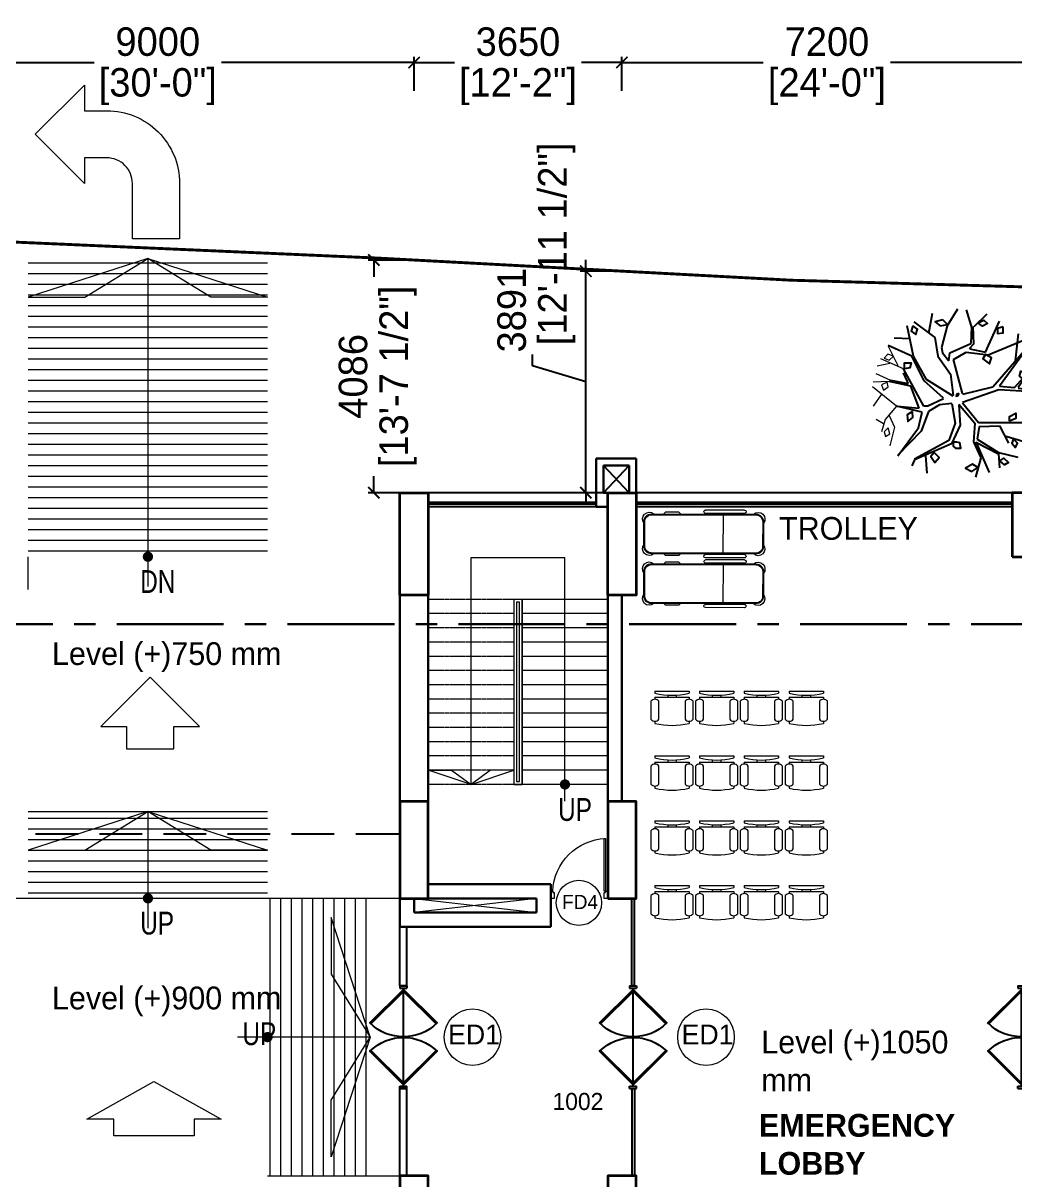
# Model space of a CAD drawing. Header units: millimetres. Extents: x 221017 to 6120115, y -1189702 to 83047459.
# Drawn here: x 2985056 to 3002470, y 61623 to 81940 of the extents above; entities that cross this region are included whole.
import ezdxf

# ---------------------------------------------------------------- set-up
doc = ezdxf.new("R2010")
doc.units = ezdxf.units.MM
doc.header["$LTSCALE"] = 150
doc.header["$MEASUREMENT"] = 0
doc.header["$PDMODE"] = 35
doc.header["$PDSIZE"] = -20
for name, pattern in [('BORDER', [1.75, 0.5, -0.25, 0.5, -0.25, 0, -0.25]), ('CENTERX2', [4, 2.5, -0.5, 0.5, -0.5]), ('DASHED2', [0.375, 0.25, -0.125]), ('HIDDEN', [0.375, 0.25, -0.125]), ('HIDDEN2', [0.1875, 0.125, -0.0625])]:
    doc.linetypes.add(name, pattern=pattern)
doc.layers.get('0').update_dxf_attribs({"linetype": 'CONTINUOUS', "lineweight": 9})
doc.layers.get('DEFPOINTS').update_dxf_attribs({"linetype": 'HIDDEN'})
for name, color, linetype, lineweight in [('0_Ground_furniture', 31, 'CONTINUOUS', 5), ('A_DOOR', 130, 'CONTINUOUS', 9), ('CAR', 32, 'CONTINUOUS', 9), ('CENTRE DIM', 5, 'CONTINUOUS', 9), ('col new', 1, 'CONTINUOUS', 35), ('DIM', 7, 'CONTINUOUS', 13), ('Door Window Schedule', 173, 'CONTINUOUS', 9), ('FUR', 8, 'CONTINUOUS', 5), ('railing', 22, 'CONTINUOUS', 13), ('RAMP', 251, 'CONTINUOUS', 5), ('Room Numbering', 253, 'CONTINUOUS', 9), ('section line', 254, 'CONTINUOUS', 30), ('stair', 212, 'CONTINUOUS', 15), ('WALL', 7, 'CONTINUOUS', 30)]:
    doc.layers.add(name, color=color, linetype=linetype, lineweight=lineweight)
for name, color, linetype in [('1', 7, 'CONTINUOUS'), ('Above', 63, 'DASHED2'), ('door', 131, 'CONTINUOUS'), ('GLASS PLAN', 160, 'CONTINUOUS'), ('LOW WALL', 40, 'CONTINUOUS'), ('Propoerty Line', 3, 'BORDER'), ('TEXT', 7, 'CONTINUOUS')]:
    doc.layers.add(name, color=color, linetype=linetype)
doc.layers.add('landscape', color=7, linetype='CONTINUOUS', lineweight=18, true_color=0x050505)
doc.styles.add('ATTR', font='romans.shx', dxfattribs={"width": 0.8, "height": 0.7})
doc.styles.get("Standard").update_dxf_attribs({"font": 'GOTHIC.TTF', "width": 0.8})
doc.styles.add('Text Layout', font='GOTHIC.TTF')
doc.dimstyles.new('scale 50mm NEW', dxfattribs={"dimscale": 0, "dimtxt": 500, "dimasz": 200, "dimexe": 100, "dimexo": 100, "dimgap": 100, "dimtad": 0, "dimdec": 0, "dimzin": 1, "dimdsep": 46, "dimtxsty": 'Text Layout', "dimblk": 'ARCHTICK', "dimcen": 0.09, "dimclrd": 256, "dimclre": 256, "dimadec": 0, "dimazin": 0, "dimtfac": 1, "dimtdec": 0, "dimtmove": 1, "dimatfit": 0, "dimfxl": 0, "dimtolj": 1, "dimtzin": 0, "dimarcsym": 0})

# ---------------------------------------------------------------- blocks, each defined once
blk = doc.blocks.new('_ARCHTICK')
at = {"color": 0, "linetype": 'ByBlock', "const_width": 0.15}
blk.add_lwpolyline([(-0.5, -0.5), (0.5, 0.5)], dxfattribs=at)
blk = doc.blocks.new('*D176')
at = {"layer": 'CENTRE DIM', "lineweight": -2, "transparency": 16777216}
for p, q in [((2982920, 80749), (2982920, 81349)), ((2991920, 80749), (2991920, 81349)), ((2982920, 81249), (2986303, 81249)), ((2991920, 81249), (2988536, 81249))]:
    blk.add_line(p, q, dxfattribs=at)
at = {"layer": 'DEFPOINTS', "color": 0, "transparency": 16777216}
for p in [(2982920, 81249), (2991920, 80369), (2982920, 79387)]:
    blk.add_point(p, dxfattribs=at)
at = {"layer": 'CENTRE DIM', "lineweight": -2, "transparency": 16777216, "xscale": 200, "yscale": 200, "zscale": 200, "rotation": 180}
blk.add_blockref('_ARCHTICK', (2982920, 81249), dxfattribs=at)
at = {"layer": 'CENTRE DIM', "lineweight": -2, "transparency": 16777216, "xscale": 200, "yscale": 200, "zscale": 200}
blk.add_blockref('_ARCHTICK', (2991920, 81249), dxfattribs=at)
at = {"layer": 'CENTRE DIM', "color": 0, "transparency": 16777216, "char_height": 500, "attachment_point": 5, "style": 'Text Layout'}
for s, insert in [('\\A1;9000', (2987420, 81612)), ('\\A1;[30\'-0"]', (2987420, 80825))]:
    blk.add_mtext(s, dxfattribs=dict(at, insert=insert))
blk = doc.blocks.new('*D210')
at = {"layer": 'DEFPOINTS', "color": 0, "ltscale": 0.5, "transparency": 16777216}
for p in [(2991214, 77779), (2991920, 77779), (2991920, 73693)]:
    blk.add_point(p, dxfattribs=at)
at = {"layer": 'DIM', "lineweight": -2, "ltscale": 0.5, "transparency": 16777216}
for p, q in [((2991714, 77779), (2991114, 77779)), ((2991214, 77779), (2991214, 77487)), ((2991214, 73693), (2991214, 73985)), ((2991714, 73693), (2991114, 73693))]:
    blk.add_line(p, q, dxfattribs=at)
at = {"layer": 'DIM', "lineweight": -2, "ltscale": 0.5, "transparency": 16777216, "xscale": 200, "yscale": 200, "zscale": 200}
for p, rotation in [((2991214, 77779), 90), ((2991214, 73693), 270)]:
    blk.add_blockref('_ARCHTICK', p, dxfattribs=dict(at, rotation=rotation))
at = {"layer": 'DIM', "color": 0, "ltscale": 0.5, "transparency": 16777216, "char_height": 500, "attachment_point": 5, "rotation": 90, "style": 'Text Layout'}
for s, insert in [('\\A1;[13\'-7 1/2"]', (2991638, 75736)), ('\\A1;4086', (2990851, 75736))]:
    blk.add_mtext(s, dxfattribs=dict(at, insert=insert))
blk = doc.blocks.new('LAND1-G4')
at = {"layer": '1', "color": 7}
for p, q in [((2621.585, 2404.361), (2624.153, 2418.467)), ((2641.7, 2421.336), (2634.423, 2409.533)), ((2647.627, 2420.818), (2651.662, 2407.652)), ((2653.22, 2409.18), (2662.39, 2418.115)), ((2610.582, 2388.373), (2606.18, 2409.533)), ((2610.948, 2412.354), (2625.62, 2401.539)), ((2634.423, 2409.533), (2630.388, 2394.486)), ((2651.295, 2397.307), (2651.662, 2408.593)), ((2652.395, 2409.063), (2652.762, 2396.837)), ((2661.198, 2391.195), (2671.101, 2412.825)), ((2608.014, 2400.599), (2597.011, 2401.069)), ((2625.62, 2401.539), (2627.821, 2388.373)), ((2663.032, 2389.314), (2687.973, 2399.658)), ((2684.305, 2403.891), (2682.104, 2385.082)), ((2609.481, 2388.373), (2592.976, 2395.897)), ((2630.388, 2394.486), (2631.122, 2390.724)), ((2631.122, 2390.724), (2635.523, 2385.082)), ((2635.523, 2385.082), (2636.257, 2390.724)), ((2636.257, 2390.724), (2650.928, 2397.307)), ((2638.824, 2386.022), (2647.627, 2391.195)), ((2647.627, 2391.195), (2663.032, 2389.314)), ((2652.762, 2396.837), (2649.828, 2393.546)), ((2650.194, 2393.546), (2661.198, 2391.195)), ((2666.333, 2366.743), (2691.274, 2395.427)), ((2691.274, 2394.956), (2671.101, 2367.213)), ((2693.108, 2378.499), (2694.575, 2389.314)), ((2618.284, 2370.975), (2609.481, 2388.373)), ((2619.751, 2371.916), (2610.582, 2388.373)), ((2627.821, 2388.373), (2636.623, 2375.677)), ((2645.059, 2362.041), (2638.824, 2386.022)), ((2617.917, 2353.107), (2603.613, 2379.439)), ((2606.547, 2370.505), (2603.613, 2376.618)), ((2636.623, 2375.677), (2638.457, 2360.63)), ((2681.738, 2366.273), (2692.741, 2378.499)), ((2692.741, 2378.499), (2684.305, 2366.273)), ((2693.108, 2378.499), (2699.71, 2376.147)), ((2608.748, 2367.213), (2593.71, 2370.505)), ((2594.443, 2371.445), (2606.914, 2369.094)), ((2606.914, 2369.094), (2606.547, 2370.505)), ((2614.616, 2351.696), (2608.748, 2367.213)), ((2631.855, 2358.75), (2618.284, 2370.975)), ((2638.457, 2360.16), (2619.751, 2371.916)), ((2645.059, 2355.928), (2670.734, 2364.862)), ((2645.426, 2361.571), (2666.333, 2366.743)), ((2670.734, 2364.862), (2694.208, 2363.452)), ((2671.101, 2367.213), (2681.738, 2366.273)), ((2684.305, 2365.803), (2693.842, 2364.862)), ((2693.842, 2364.862), (2700.444, 2372.386)), ((2631.855, 2358.279), (2620.852, 2353.107)), ((2694.208, 2363.452), (2700.077, 2350.285)), ((2616.817, 2348.875), (2598.845, 2353.107)), ((2599.211, 2353.107), (2614.616, 2351.696)), ((2613.883, 2337.119), (2616.817, 2348.875)), ((2621.219, 2349.345), (2616.083, 2335.709)), ((2620.852, 2353.107), (2617.917, 2353.107)), ((2628.921, 2354.047), (2621.219, 2349.345)), ((2637.724, 2354.988), (2628.921, 2354.047)), ((2637.724, 2354.988), (2639.925, 2341.351)), ((2642.492, 2354.518), (2653.862, 2341.351)), ((2642.492, 2354.047), (2643.592, 2339.941)), ((2645.059, 2355.458), (2656.43, 2341.822)), ((2639.925, 2341.351), (2635.523, 2329.126)), ((2653.862, 2341.351), (2652.762, 2328.185)), ((2656.43, 2341.822), (2698.243, 2341.822)), ((2599.578, 2318.311), (2613.516, 2337.119)), ((2616.083, 2335.709), (2599.578, 2318.781)), ((2643.592, 2339.941), (2637.357, 2326.774)), ((2656.796, 2339), (2655.329, 2330.066)), ((2656.796, 2339), (2671.101, 2339.47)), ((2671.101, 2339.47), (2677.336, 2327.245)), ((2674.769, 2332.417), (2689.073, 2328.185)), ((2635.523, 2329.126), (2611.315, 2315.959)), ((2637.357, 2326.774), (2611.315, 2315.489)), ((2652.762, 2328.185), (2657.897, 2316.9)), ((2654.596, 2328.185), (2663.765, 2306.555)), ((2654.963, 2327.715), (2670.367, 2319.721)), ((2655.329, 2330.066), (2670.367, 2320.662)), ((2619.018, 2318.311), (2620.118, 2306.085)), ((2657.897, 2316.9), (2654.229, 2303.264)), ((2670.367, 2320.662), (2683.938, 2317.37)), ((2670.367, 2319.721), (2671.101, 2309.847)), ((2611.315, 2315.489), (2609.481, 2311.257))]:
    blk.add_line(p, q, dxfattribs=at)
for points in [[(2631.305, 2413.883), (2625.803, 2412.472), (2629.471, 2409.651), (2634.606, 2410.591)], [(2610.215, 2409.533), (2609.115, 2405.771), (2612.416, 2403.42), (2613.516, 2407.182)], [(2655.971, 2411.649), (2660.006, 2413.53), (2662.573, 2411.179), (2659.272, 2409.298)], [(2673.714, 2408.887), (2669.588, 2407.711), (2669.588, 2404.184), (2673.714, 2404.772)], [(2661.335, 2389.49), (2659.501, 2386.551), (2664.086, 2383.024), (2665.462, 2387.139)], [(2604.484, 2379.498), (2604.484, 2383.612), (2609.069, 2383.612), (2608.152, 2380.086)], [(2687.469, 2372.445), (2685.177, 2374.208), (2686.093, 2377.735), (2688.386, 2377.147)], [(2697.143, 2365.803), (2698.243, 2368.154), (2703.011, 2368.154), (2700.811, 2365.333)], [(2642.859, 2362.041), (2641.025, 2361.571), (2640.658, 2360.16), (2642.125, 2360.63)], [(2698.885, 2355.458), (2702.553, 2357.809), (2705.487, 2355.458), (2702.186, 2353.107)], [(2609.94, 2349.345), (2606.272, 2346.994), (2606.639, 2342.292), (2610.307, 2345.113)], [(2678.07, 2342.645), (2678.07, 2345.936), (2682.471, 2348.287), (2682.471, 2344.525)], [(2638.457, 2327.833), (2638.457, 2325.011), (2640.291, 2323.601), (2643.959, 2323.601), (2643.226, 2327.362), (2641.025, 2327.833)], [(2681.05, 2330.125), (2679.675, 2327.186), (2682.426, 2324.247), (2683.801, 2327.186)], [(2625.115, 2320.72), (2622.823, 2317.781), (2625.574, 2313.667), (2628.783, 2317.194)], [(2671.422, 2314.843), (2674.173, 2316.606), (2677.382, 2313.667), (2674.631, 2311.904)], [(2655.834, 2310.141), (2652.166, 2312.492), (2647.123, 2309.553), (2651.707, 2307.202)]]:
    blk.add_lwpolyline(points, close=True, dxfattribs=at)
blk = doc.blocks.new('DEC8')
for p, q in [((-48.049, 33.856), (-41.447, 20.219)), ((-37.412, 17.868), (-53.184, 24.921)), ((-46.949, 21.63), (-55.751, 19.749)), ((-47.315, 8.934), (-58.686, 8.464)), ((-56.852, 14.576), (-46.582, 9.874)), ((-42.18, -8.464), (-59.052, 5.172)), ((-52.817, 0), (-58.686, -8.464)), ((-42.18, -8.464), (-50.25, -17.869)), ((-47.315, -15.047), (-43.648, -23.041)), ((-51.35, -20.69), (-56.485, -17.869)), ((-50.25, -17.869), (-52.817, -26.332)), ((-43.648, -23.041), (-46.949, -36.207))]:
    blk.add_line(p, q)
for points in [[(-44.381, 26.802), (-48.416, 28.213), (-50.983, 25.392), (-47.315, 23.981)], [(-48.783, 8.464), (-52.817, 6.583), (-51.35, 2.821), (-48.049, 5.172)], [(-48.049, -23.511), (-50.983, -26.332), (-49.883, -29.624), (-46.949, -27.743)]]:
    blk.add_lwpolyline(points, close=True)
blk.add_blockref('LAND1-G4', (-2641.025, -2361.571))
at = {"style": 'ATTR', "width": 0.8, "flags": 9}
blk.add_attdef('ESTCODE', (0, 0), '', height=0.7, dxfattribs=at)
blk = doc.blocks.new('*D247')
at = {"layer": 'CENTRE DIM', "lineweight": -2, "transparency": 16777216}
for p, q in [((2991920, 80749), (2991920, 81349)), ((2995570, 80749), (2995570, 81349)), ((2991920, 81249), (2992628, 81249)), ((2995570, 81249), (2994861, 81249))]:
    blk.add_line(p, q, dxfattribs=at)
at = {"layer": 'DEFPOINTS', "color": 0, "transparency": 16777216}
for p in [(2995570, 81249), (2991920, 80369), (2995570, 80369)]:
    blk.add_point(p, dxfattribs=at)
at = {"layer": 'CENTRE DIM', "lineweight": -2, "transparency": 16777216, "xscale": 200, "yscale": 200, "zscale": 200, "rotation": 180}
blk.add_blockref('_ARCHTICK', (2991920, 81249), dxfattribs=at)
at = {"layer": 'CENTRE DIM', "lineweight": -2, "transparency": 16777216, "xscale": 200, "yscale": 200, "zscale": 200}
blk.add_blockref('_ARCHTICK', (2995570, 81249), dxfattribs=at)
at = {"layer": 'CENTRE DIM', "color": 0, "transparency": 16777216, "char_height": 500, "attachment_point": 5, "style": 'Text Layout'}
for s, insert in [('\\A1;3650', (2993745, 81612)), ('\\A1;[12\'-2"]', (2993745, 80825))]:
    blk.add_mtext(s, dxfattribs=dict(at, insert=insert))
blk = doc.blocks.new('*D248')
at = {"layer": 'CENTRE DIM', "lineweight": -2, "transparency": 16777216}
for p, q in [((2995570, 80749), (2995570, 81349)), ((3002770, 80777), (3002770, 81349)), ((2995570, 81249), (2998053, 81249)), ((3002770, 81249), (3000286, 81249))]:
    blk.add_line(p, q, dxfattribs=at)
at = {"layer": 'DEFPOINTS', "color": 0, "transparency": 16777216}
for p in [(3002770, 81249), (3002770, 80677), (2995570, 80369)]:
    blk.add_point(p, dxfattribs=at)
at = {"layer": 'CENTRE DIM', "lineweight": -2, "transparency": 16777216, "xscale": 200, "yscale": 200, "zscale": 200, "rotation": 180}
blk.add_blockref('_ARCHTICK', (2995570, 81249), dxfattribs=at)
at = {"layer": 'CENTRE DIM', "lineweight": -2, "transparency": 16777216, "xscale": 200, "yscale": 200, "zscale": 200}
blk.add_blockref('_ARCHTICK', (3002770, 81249), dxfattribs=at)
at = {"layer": 'CENTRE DIM', "color": 0, "transparency": 16777216, "char_height": 500, "attachment_point": 5, "style": 'Text Layout'}
for s, insert in [('\\A1;7200', (2999170, 81612)), ('\\A1;[24\'-0"]', (2999170, 80825))]:
    blk.add_mtext(s, dxfattribs=dict(at, insert=insert))
blk = doc.blocks.new('*D249')
at = {"layer": 'DEFPOINTS', "color": 0, "ltscale": 0.5, "transparency": 16777216}
for p in [(2994936, 77584), (2995570, 77584), (2995570, 73693)]:
    blk.add_point(p, dxfattribs=at)
at = {"layer": 'DIM', "lineweight": -2, "ltscale": 0.5, "transparency": 16777216}
for p, q in [((2994936, 77584), (2994936, 77784)), ((2995436, 77584), (2994836, 77584)), ((2994936, 73693), (2994936, 77584)), ((2994936, 73693), (2994936, 77584)), ((2994000, 75919), (2994000, 76119)), ((2994936, 75639), (2994000, 75919)), ((2995436, 73693), (2994836, 73693)), ((2994936, 73693), (2994936, 73493))]:
    blk.add_line(p, q, dxfattribs=at)
at = {"layer": 'DIM', "lineweight": -2, "ltscale": 0.5, "transparency": 16777216, "xscale": 200, "yscale": 200, "zscale": 200}
for p, rotation in [((2994936, 77584), 270), ((2994936, 73693), 90)]:
    blk.add_blockref('_ARCHTICK', p, dxfattribs=dict(at, rotation=rotation))
at = {"layer": 'DIM', "color": 0, "ltscale": 0.5, "transparency": 16777216, "char_height": 500, "attachment_point": 5, "rotation": 90, "style": 'Text Layout'}
for s, insert in [('\\A1;[12\'-11 1/2"]', (2994424, 78063)), ('\\A1;3891', (2993637, 76899))]:
    blk.add_mtext(s, dxfattribs=dict(at, insert=insert))
blk = doc.blocks.new('D72')
at = {"layer": 'door'}
for p, q in [((0, 4.85), (1.5, 4.85)), ((0, -0.15), (0, 4.85)), ((0, 0.37), (0, 4.48)), ((1.5, -0.15), (1.5, 4.85)), ((1.5, 0.94), (1.5, 0.94)), ((2.5, 2.43), (3.44, 2.43)), ((69.5, 2.43), (68.56, 2.43)), ((70.5, 0.94), (70.5, 4.85)), ((72, 4.85), (70.5, 4.85)), ((70.5, -0.15), (70.5, 0.94)), ((70.5, 0.94), (70.5, 0.94)), ((72, -0.15), (72, 4.85)), ((72, 0.37), (72, 4.48)), ((0, -0.15), (1.5, -0.15)), ((72, -0.15), (70.5, -0.15))]:
    blk.add_line(p, q, dxfattribs=at)
at = {"layer": 'door', "linetype": 'HIDDEN2', "ltscale": 10}
blk.add_line((1.5, 2.43), (70.5, 2.43), dxfattribs=at)
at = {"layer": 'door', "ltscale": 10}
for points in [[(26.71, 25.31, 0.007036), (26.06, 25.98), (2.5, 2.43), (3.16, 1.76)], [(45.29, 25.31, -0.007036), (45.94, 25.98), (69.5, 2.43), (68.84, 1.76)], [(26.71, -20.46, -0.007036), (26.06, -21.13), (2.5, 2.43), (3.16, 3.09)], [(45.29, -20.46, 0.007036), (45.94, -21.13), (69.5, 2.43), (68.84, 3.09)]]:
    blk.add_lwpolyline(points, format="xyb", close=True, dxfattribs=at)
for centre, start, end in [((2.5, 2.43), 315, 45), ((69.5, 2.43), 135, 225)]:
    blk.add_arc(centre, 33.31, start, end, dxfattribs=at)
blk = doc.blocks.new('*U36')
at = {"layer": 'A_DOOR'}
blk.add_lwpolyline([(2.45, 41.95, 0.006179), (1.5, 42), (1.5, 5), (2.45, 5)], format="xyb", close=True, dxfattribs=at)
for points in [[(2.5, 4), (1.5, 4), (1.5, 5), (0, 5), (0, 0), (2.5, 0)], [(40, 5), (38.5, 5), (38.5, 4), (37.5, 4), (37.5, 0), (40, 0)]]:
    blk.add_lwpolyline(points, close=True, dxfattribs=at)
blk.add_arc((0.1, 3.6), 38.43, 2.09314, 87.90686, dxfattribs=at)
blk = doc.blocks.new('fd fdfede')
at = {"layer": 'Door Window Schedule', "ltscale": 0.5}
blk.add_circle((3099899, 56836), 497, dxfattribs=at)
at = {"layer": 'Door Window Schedule', "ltscale": 0.5, "insert": (3099926, 57057), "char_height": 350, "width": 871.62, "attachment_point": 2}
blk.add_mtext('{\\W1;ED1}', dxfattribs=at)
blk = doc.blocks.new('FD 4')
at = {"layer": 'Door Window Schedule', "ltscale": 0.5}
blk.add_circle((2994814, 66489), 397, dxfattribs=at)
at = {"layer": 'Door Window Schedule', "ltscale": 0.5, "insert": (2994835, 66629), "char_height": 250, "width": 697.29, "attachment_point": 2}
blk.add_mtext('{\\W1;FD4}', dxfattribs=at)
blk = doc.blocks.new('Chair - Desk')
at = {"linetype": 'Continuous'}
for p, q in [((-8.5, 0), (-8.5, -1)), ((-8.5, 0), (8.5, 0)), ((8.5, 0), (8.5, -1)), ((-10.5, -5), (-10.5, -14)), ((-8.5, -3), (-8.5, -4)), ((-8.5, -3), (8.5, -3)), ((-6.5, -14), (-6.5, -5)), ((-2, -3), (-2, -1.9355)), ((2, -1.9576), (2, -3)), ((6.5, -5), (6.5, -14)), ((8.5, -3), (8.5, -4)), ((10.5, -14), (10.5, -5)), ((-8.5, -15), (-8.5, -16)), ((8.5, -15), (8.5, -16))]:
    blk.add_line(p, q, dxfattribs=at)
for centre, radius, start, end in [((-8.5, -6.5), 2.5, 36.8699, 143.1301), ((0, 34.625), 36.625, 256.5803, 283.4197), ((8.5, -6.5), 2.5, 36.8699, 143.1301), ((-8.5, -12.5), 2.5, 216.8699, 323.1301), ((0, 19.625), 36.625, 256.5803, 283.4197), ((8.5, -12.5), 2.5, 216.8699, 323.1301)]:
    blk.add_arc(centre, radius, start, end, dxfattribs=at)
blk = doc.blocks.new('stretcher')
at = {"layer": 'FUR', "ltscale": 0.5}
for p, q in [((-12, 43.33), (-12, -19.67)), ((-11.5, 43.33), (-11.5, -19.67)), ((7.5, 47.83), (-7.5, 47.83)), ((7.5, 47.33), (-7.5, 47.33)), ((11.5, -19.67), (11.5, 43.33)), ((12, -19.67), (12, 43.33)), ((-13, 34.83), (-12, 35.83)), ((-13, 26.83), (-13, 34.83)), ((13, 34.83), (12, 35.83)), ((13, 26.83), (13, 34.83)), ((-13, 26.83), (-12, 25.83)), ((12, 25.83), (13, 26.83)), ((-14.37, -12.77), (-14.37, 10.74)), ((-12.41, -12.77), (-12.41, 10.74)), ((-12.41, 10.74), (-12, 10.74)), ((-12.41, 9.74), (-12, 9.74)), ((12.41, 10.74), (12, 10.74)), ((12.41, 9.74), (12, 9.74)), ((12.41, -12.77), (12.41, 10.74)), ((14.37, -12.77), (14.37, 10.74)), ((11.5, 0), (-11.5, 0)), ((-12.41, -11.77), (-12, -11.77)), ((-12.41, -12.77), (-12, -12.77)), ((12.41, -11.77), (12, -11.77)), ((12.41, -12.77), (12, -12.77)), ((-7.5, -23.67), (7.5, -23.67)), ((-7.5, -24.17), (7.5, -24.17))]:
    blk.add_line(p, q, dxfattribs=at)
for centre, radius, start, end in [((-8.93, 44.61), 4.1, 51.65588, 221.62802), ((-7.5, 43.33), 4.5, 90, 180), ((-7.5, 43.33), 4, 90, 180), ((8.93, 44.61), 4.1, 318.37198, 128.34412), ((7.5, 43.33), 4.5, 0, 90), ((7.5, 43.33), 4, 0, 90), ((-13.39, 10.74), 0.981, 360, 180), ((13.39, 10.74), 0.981, 0, 180), ((-13.39, -12.77), 0.981, 180, 360), ((13.39, -12.77), 0.981, 180, 0), ((-8.93, -20.95), 4.1, 138.37198, 308.34412), ((-7.5, -19.67), 4.5, 180, 270), ((-7.5, -19.67), 4, 180, 270), ((8.93, -20.95), 4.1, 231.65588, 41.62802), ((7.5, -19.67), 4, 270, 0), ((7.5, -19.67), 4.5, 270, 0)]:
    blk.add_arc(centre, radius, start, end, dxfattribs=at)

msp = doc.modelspace()

# ---------------------------------------------------------------- hatches: boundary and pattern name
at = {"layer": 'RAMP', "ltscale": 0.5}
h = msp.add_hatch(dxfattribs=at)
h.set_pattern_fill('LINE', color=256, scale=1500, style=0)
h.set_pattern_definition([(0, (2987099.74, 75295.02), (0, 187.5), [])])
h.paths.add_polyline_path([(2987246.3, 75875.5), (2986421.1, 75049.3), (2986871.1, 75049.3), (2986871.1, 74658.7), (2987246.3, 74658.7)], flags=0)
h.paths.add_polyline_path([(2987285.4, 75914.6), (2987246.3, 75875.5), (2987246.3, 74658.7), (2987699.7, 74658.7), (2987699.7, 75049.3), (2988149.8, 75049.3)], flags=0)
h.paths.add_polyline_path([(2989346.3, 77808.7), (2985146.3, 77808.7), (2985146.3, 73130.7), (2989346.3, 73130.7)])
h.paths.add_polyline_path([(2987285.4, 75914.6), (2988149.8, 75049.3), (2987699.7, 75049.3), (2987699.7, 74658.7), (2986871.1, 74658.7), (2986871.1, 75049.3), (2986421.1, 75049.3)], flags=16)
h.paths.add_polyline_path([(2989346.3, 73130.7), (2985146.3, 73130.7), (2985146.3, 72568.2), (2989346.3, 72568.2)])
h = msp.add_hatch(dxfattribs=at)
h.set_pattern_fill('LINE', color=256, scale=1500, style=0)
h.set_pattern_definition([(0, (2911577.74, 78103.02), (0, 187.5), [])])
h.paths.add_polyline_path([(2989346.3, 68093.2), (2985146.3, 68093.2), (2985146.3, 67693.2), (2989346.3, 67693.2)])
h.paths.add_polyline_path([(2989346.3, 67693.2), (2985146.3, 67693.2), (2985146.3, 67130.7), (2989346.3, 67130.7)])
h.paths.add_polyline_path([(2989346.3, 67130.7), (2985146.3, 67130.7), (2985146.3, 66568.2), (2989346.3, 66568.2)])
h = msp.add_hatch(dxfattribs=at)
h.set_pattern_fill('ANSI31', color=256, scale=1500, angle=45, style=0)
h.set_pattern_definition([(90, (2911577.74, 78103.02), (-187.5, 3e-14), [])])
h.paths.add_polyline_path([(2989346.3, 66568.2), (2991146.3, 66568.2), (2991146.3, 61693.2), (2989346.3, 61693.2)])

# ---------------------------------------------------------------- linework, layer by layer
at = {"ltscale": 0.5}
for p, q in [((2992919.8, 68568.2), (2992919.8, 72554.5)), ((2992919.8, 72554.5), (2994569.8, 72554.5)), ((2994569.8, 68274.4), (2994569.8, 72554.5)), ((2991669.8, 68268.2), (2991669.8, 71893.2)), ((2991669.8, 66568.2), (2989346.3, 66568.2)), ((2989346.3, 61693.2), (2991669.8, 61693.2))]:
    msp.add_line(p, q, dxfattribs=at)
msp.add_lwpolyline([(2986133.7, 80852.6), (2986133.7, 80402.5), (2986524.3, 80402.5, -0.4142136), (2987802.9, 79123.9), (2987802.9, 78150.3), (2986974.3, 78150.3), (2986974.3, 79123.9, 0.4142136), (2986524.3, 79573.9), (2986133.7, 79573.9), (2986133.7, 79123.9), (2985268.3, 79988.2)], format="xyb", close=True, dxfattribs=at)
for points in [[(2987246.3, 77808.7), (2985146.3, 77129.6), (2986140.8, 77129.6), (2987246.3, 77808.7)], [(2987246.3, 77808.7), (2989346.3, 77129.6), (2988351.8, 77129.6), (2987246.3, 77808.7)], [(2987285.4, 70451.9), (2986421.1, 69586.6), (2986871.1, 69586.6), (2986871.1, 69195.9), (2987699.7, 69195.9), (2987699.7, 69586.6), (2988149.8, 69586.6)], [(2987246.3, 68093.2), (2985146.3, 67414), (2986140.8, 67414), (2987246.3, 68093.2)], [(2987246.3, 68093.2), (2989346.3, 67414), (2988351.8, 67414), (2987246.3, 68093.2)], [(2991146.3, 64130.7), (2990467.1, 66230.7), (2990467.1, 65236.2), (2991146.3, 64130.7)], [(2991146.3, 64130.7), (2990467.1, 62030.7), (2990467.1, 63025.2), (2991146.3, 64130.7)], [(2988056.5, 62399.5), (2986648.8, 62399.5), (2986648.8, 62691.3), (2986171.2, 62691.3), (2987352.7, 63352.1), (2988534.1, 62691.3), (2988056.5, 62691.3)]]:
    msp.add_lwpolyline(points, close=True, dxfattribs=at)
for points in [[(2987246.3, 77808.7), (2987246.3, 72043.4)], [(2992919.8, 68568.2), (2992169.8, 68818.2), (2992576.2, 68818.2), (2992919.8, 68568.2)], [(2992919.8, 68568.2), (2993669.8, 68818.2), (2993263.4, 68818.2), (2992919.8, 68568.2)], [(2987246.3, 68093.2), (2987246.3, 66043.4)], [(2991146.3, 64130.7), (2988821.5, 64130.7)]]:
    msp.add_lwpolyline(points, dxfattribs=at)
at = {"ltscale": 0.5, "const_width": 90}
for points in [[(2987201.3, 72568.2, 1), (2987291.3, 72568.2, 1)], [(2994524.8, 68568.2, 1), (2994614.8, 68568.2, 1)], [(2987201.3, 66568.2, 1), (2987291.3, 66568.2, 1)], [(2989346.3, 64175.7, 1), (2989346.3, 64085.7, 1)]]:
    msp.add_lwpolyline(points, format="xyb", close=True, dxfattribs=at)
at = {"layer": 'Above', "ltscale": 20}
msp.add_line((2991644.8, 67693.2), (2983169.8, 67693.2), dxfattribs=at)
at = {"layer": 'CAR', "ltscale": 0.5}
for p, q in [((2994069.8, 66568.2), (2991919.8, 66318.2)), ((2991919.8, 66568.2), (2994069.8, 66318.2))]:
    msp.add_line(p, q, dxfattribs=at)
at = {"layer": 'col new', "linetype": 'Continuous', "ltscale": 0.5}
for points in [[(2991669.8, 73693.2), (2992169.8, 73693.2), (2992169.8, 71893.2), (2991669.8, 71893.2)], [(2995319.8, 73693.2), (2995819.8, 73693.2), (2995819.8, 71893.2), (2995319.8, 71893.2)], [(3002419.8, 72568.2), (3003119.8, 72568.2), (3003119.8, 73693.2), (3002419.8, 73693.2)], [(2991669.8, 60568.2), (2992169.8, 60568.2), (2992169.8, 61693.2), (2991669.8, 61693.2)]]:
    msp.add_lwpolyline(points, close=True, dxfattribs=at)
at = {"layer": 'col new', "ltscale": 0.5}
for points in [[(2991669.8, 66568.2), (2992169.8, 66568.2), (2992169.8, 68268.2), (2991669.8, 68268.2)], [(2995319.8, 66568.2), (2995819.8, 66568.2), (2995819.8, 68268.2), (2995319.8, 68268.2)], [(2995319.8, 59993.2), (2995819.8, 59993.2), (2995819.8, 61693.2), (2995319.8, 61693.2)]]:
    msp.add_lwpolyline(points, close=True, dxfattribs=at)
at = {"layer": 'FUR', "ltscale": 0.5}
for p, q in [((2985146.3, 71993.2), (2985146.3, 72568.2)), ((2985146.3, 68093.2), (2989346.3, 68093.2)), ((2985146.3, 66568.2), (2984821.3, 66568.2)), ((2989346.3, 66568.2), (2985146.3, 66568.2))]:
    msp.add_line(p, q, dxfattribs=at)
at = {"layer": 'GLASS PLAN', "ltscale": 0.5}
for p, q in [((2995119.8, 73518.2), (2992169.8, 73518.2)), ((2995119.8, 73493.2), (2992169.8, 73493.2)), ((3002419.8, 73518.2), (2995819.8, 73518.2)), ((3002419.8, 73493.2), (2995819.8, 73493.2)), ((2995741.6, 65030.7), (2995741.6, 66568.2)), ((2995791.6, 65030.7), (2995791.6, 66568.2)), ((2991669.8, 65030.7), (2991669.8, 66068.2)), ((2991794.8, 65030.7), (2991794.8, 66068.2)), ((2991794.8, 65030.7), (2991669.8, 65030.7)), ((2995791.6, 65030.7), (2995741.6, 65030.7)), ((2991669.8, 61693.2), (2991669.8, 63230.7)), ((2991794.8, 63230.7), (2991669.8, 63230.7)), ((2991794.8, 61693.2), (2991794.8, 63230.7)), ((2995741.6, 63230.7), (2995741.6, 61693.2)), ((2995741.6, 63230.7), (2995791.6, 63230.7)), ((2995791.6, 63230.7), (2995791.6, 61693.2))]:
    msp.add_line(p, q, dxfattribs=at)
at = {"layer": 'LOW WALL', "ltscale": 0.5}
for p, q in [((2995244.8, 73693.2), (2995694.8, 74168.2)), ((2995694.8, 73693.2), (2995244.8, 74168.2)), ((2995244.8, 73693.2), (2995694.8, 74168.2)), ((2995694.8, 73693.2), (2995244.8, 74168.2)), ((2995119.8, 73693.2), (2992169.8, 73693.2)), ((3002419.8, 73693.2), (2995819.8, 73693.2)), ((2995119.8, 73443.2), (2992169.8, 73443.2)), ((3002419.8, 73443.2), (2995819.8, 73443.2))]:
    msp.add_line(p, q, dxfattribs=at)
at = {"layer": 'Propoerty Line', "lineweight": 15, "const_width": 50.8}
msp.add_lwpolyline([(3045662.2, 76592.4), (3033919, 76434.7), (3026818.5, 76364.9), (3022250.6, 76295.9), (3019894.7, 76491), (3015082.1, 76755), (3010674.5, 77076.7), (2998548, 77424.6), (2991256.6, 77814.7), (2983954.8, 78136.4)], dxfattribs=at)
msp.add_lwpolyline([(3045662.2, 76592.4), (3033919, 76434.7), (3026818.5, 76364.9), (3022250.6, 76295.9), (3019894.7, 76491), (3015082.1, 76755), (3010674.5, 77076.7), (2998548, 77424.6), (2991256.6, 77814.7), (2983954.8, 78136.4)], dxfattribs=at)
at = {"layer": 'railing', "ltscale": 0.5}
for p, q in [((2993669.8, 71818.2), (2993669.8, 68568.2)), ((2993819.8, 71818.2), (2993669.8, 71818.2)), ((2993819.8, 71818.2), (2993819.8, 68568.2)), ((2993819.8, 68568.2), (2993669.8, 68568.2))]:
    msp.add_line(p, q, dxfattribs=at)
for points in [[(2993819.8, 71818.2), (2993669.8, 71818.2), (2993669.8, 68568.2), (2993819.8, 68568.2)], [(2993769.8, 71768.2), (2993719.8, 71768.2), (2993719.8, 68618.2), (2993769.8, 68618.2)]]:
    msp.add_lwpolyline(points, close=True, dxfattribs=at)
at = {"layer": 'section line', "linetype": 'CENTERX2', "ltscale": 5}
msp.add_line((3036574.7, 71384.4), (2977792, 71384.4), dxfattribs=at)
at = {"layer": 'stair', "linetype": 'HIDDEN', "ltscale": 0.15}
for p, q in [((2993669.8, 71818.2), (2992169.8, 71818.2)), ((2993669.8, 71568.2), (2992169.8, 71568.2)), ((2993669.8, 71318.2), (2992169.8, 71318.2)), ((2993669.8, 71068.2), (2992169.8, 71068.2)), ((2993669.8, 70818.2), (2992169.8, 70818.2)), ((2993669.8, 70568.2), (2992169.8, 70568.2)), ((2993669.8, 70318.2), (2992169.8, 70318.2)), ((2993669.8, 70068.2), (2992169.8, 70068.2)), ((2993669.8, 69818.2), (2992169.8, 69818.2)), ((2993669.8, 69568.2), (2992169.8, 69568.2)), ((2993669.8, 69318.2), (2992169.8, 69318.2)), ((2993669.8, 69068.2), (2992169.8, 69068.2)), ((2993669.8, 68818.2), (2992169.8, 68818.2)), ((2993669.8, 68568.2), (2992169.8, 68568.2))]:
    msp.add_line(p, q, dxfattribs=at)
at = {"layer": 'stair', "ltscale": 0.5}
for p, q in [((2995319.8, 71818.2), (2993819.8, 71818.2)), ((2995319.8, 71568.2), (2993819.8, 71568.2)), ((2995319.8, 71318.2), (2993819.8, 71318.2)), ((2995319.8, 71068.2), (2993819.8, 71068.2)), ((2995319.8, 70818.2), (2993819.8, 70818.2)), ((2995319.8, 70568.2), (2993819.8, 70568.2)), ((2995319.8, 70318.2), (2993819.8, 70318.2)), ((2995319.8, 70068.2), (2993819.8, 70068.2)), ((2995319.8, 69818.2), (2993819.8, 69818.2)), ((2995319.8, 69568.2), (2993819.8, 69568.2)), ((2995319.8, 69318.2), (2993819.8, 69318.2)), ((2995319.8, 69068.2), (2993819.8, 69068.2)), ((2995319.8, 68818.2), (2993819.8, 68818.2)), ((2995319.8, 68568.2), (2993819.8, 68568.2))]:
    msp.add_line(p, q, dxfattribs=at)
at = {"layer": 'WALL', "ltscale": 0.5}
for p, q in [((2995819.8, 74293.2), (2995119.8, 74293.2)), ((2995119.8, 74293.2), (2995119.8, 73443.2)), ((2995819.8, 74293.2), (2995119.8, 74293.2)), ((2995119.8, 74293.2), (2995119.8, 73443.2)), ((2995694.8, 74168.2), (2995244.8, 74168.2)), ((2995244.8, 74168.2), (2995244.8, 73693.2)), ((2995694.8, 74168.2), (2995244.8, 74168.2)), ((2995244.8, 74168.2), (2995244.8, 73693.2)), ((2995694.8, 73693.2), (2995694.8, 74168.2)), ((2995694.8, 73693.2), (2995694.8, 74168.2)), ((2995819.8, 73693.2), (2995819.8, 74293.2)), ((2995819.8, 73693.2), (2995819.8, 74293.2)), ((2995319.8, 73693.2), (2995244.8, 73693.2)), ((2995119.8, 73443.2), (2995319.8, 73443.2)), ((2991669.8, 71893.2), (2991669.8, 68268.2)), ((2992169.8, 71893.2), (2992169.8, 68268.2)), ((2995319.8, 71893.2), (2995319.8, 68268.2)), ((2995569.8, 71893.2), (2995569.8, 68268.2)), ((2994319.8, 66818.2), (2992169.8, 66818.2)), ((2994319.8, 66068.2), (2994319.8, 66818.2)), ((2991669.8, 66068.2), (2991669.8, 66568.2)), ((2991919.8, 66318.2), (2991919.8, 66568.2)), ((2994069.8, 66568.2), (2992169.8, 66568.2)), ((2994069.8, 66318.2), (2994069.8, 66568.2)), ((2994069.8, 66318.2), (2991919.8, 66318.2)), ((2994319.8, 66068.2), (2991669.8, 66068.2))]:
    msp.add_line(p, q, dxfattribs=at)

# ---------------------------------------------------------------- block references
for p in [(-106952.6, 7294.4), (-102852.5, 7294.4)]:
    msp.add_blockref('fd fdfede', p)
at = {"layer": '0_Ground_furniture', "xscale": 35.29411764675751, "yscale": 35.29411764675751, "zscale": 35.29411764675751}
for p in [(2996449.8, 70206.5), (2997233.7, 70206.5), (2998017.6, 70206.5), (2998808.3, 70206.5), (2996449.8, 69068.4), (2997233.7, 69068.4), (2998017.6, 69068.4), (2998808.3, 69068.4), (2996449.8, 67930.3), (2997233.7, 67930.3), (2998017.6, 67930.3), (2998808.3, 67930.3), (2996449.8, 66792.2), (2997233.7, 66792.2), (2998017.6, 66792.2), (2998808.3, 66792.2)]:
    msp.add_blockref('Chair - Desk', p, dxfattribs=at)
at = {"layer": 'door', "xscale": -25, "yscale": 25, "zscale": 25, "rotation": 270}
for p in [(2991673.5, 63230.7), (2995707.2, 63230.7), (3002523.5, 63230.7)]:
    msp.add_blockref('D72', p, dxfattribs=at)
at = {"layer": 'Door Window Schedule'}
msp.add_blockref('FD 4', (0, 0), dxfattribs=at)
at = {"layer": 'FUR', "xscale": -29.16659941024507, "yscale": 29.16659940965474, "zscale": 29.16659941010018, "rotation": 89.87695555900383}
for p in [(2997350.7, 72967.4), (2997350.7, 72092.9)]:
    msp.add_blockref('stretcher', p, dxfattribs=at)
at = {"layer": 'landscape', "xscale": 25, "yscale": 25, "zscale": 25}
msp.add_blockref('DEC8', (3001448.1, 75422.3), dxfattribs=at)
at = {"layer": 'WALL', "ltscale": 0.5, "xscale": -25, "yscale": 25, "zscale": 25}
msp.add_blockref('*U36', (2995319.8, 66568.2), dxfattribs=at)

# ---------------------------------------------------------------- texts
at = {"layer": 'Room Numbering', "ltscale": 0.5, "insert": (2994797.1, 63150.4), "char_height": 300, "width": 4242.713, "attachment_point": 2}
msp.add_mtext('{\\W1;1002}', dxfattribs=at)
at = {"layer": 'TEXT', "ltscale": 0.5, "char_height": 400}
for s, insert, width, attachment_point in [('{\\W1;TROLLEY}', (2998329.3, 72859.7), 3301.442, 7), ('DN', (2987111.5, 72332.6), 706.231, 1), ('{\\W1;Level (+)750 mm }', (2985562.1, 71066.2), 6712.277, 1), ('UP', (2994449.1, 68328.7), 706.231, 1), ('UP', (2987111.5, 66332.6), 706.231, 1), ('{\\W1;Level (+)900 mm }', (2985562.1, 65018), 6712.277, 1), ('UP', (2988905.7, 64390.4), 706.231, 1), ('{\\W1;Level (+)1050 mm }', (2998017.4, 64244.1), 3301.442, 1), ('{\\fCentury Gothic|b1|i0|c0|p34;\\W1;EMERGENCY LOBBY}', (2997975.3, 62780.7), 3687.313, 1)]:
    msp.add_mtext(s, dxfattribs=dict(at, insert=insert, width=width, attachment_point=attachment_point))

# ---------------------------------------------------------------- dimensions: what is measured, and where the dimension line sits
at = {"layer": 'CENTRE DIM'}
for base, p1, p2, picture, middle in [((2982919.8, 81249.4), (2991919.8, 80368.7), (2982919.8, 79387), '*D176', (2987419.8, 81249.4)), ((2995569.8, 81249.4), (2991919.8, 80368.7), (2995569.8, 80368.7), '*D247', (2993744.8, 81249.4)), ((3002769.8, 81249.4), (2995569.8, 80368.7), (3002769.8, 80677.2), '*D248', (2999169.8, 81249.4))]:
    dim = msp.add_linear_dim(base=base, p1=p1, p2=p2, dimstyle='scale 50mm NEW', override={"dimscale": 1, "dimpost": '\\X'}, dxfattribs=at)
    dim.commit()
    dim.dimension.update_dxf_attribs({"geometry": picture, "text_midpoint": middle})
at = {"layer": 'DIM', "ltscale": 0.5}
for base, p1, p2, picture, middle in [((2994936.2, 77583.9), (2995569.8, 73693.2), (2995569.8, 77583.9), '*D249', (2993999.7, 76219.5)), ((2991213.9, 77779.2), (2991919.8, 73693.2), (2991919.8, 77779.2), '*D210', (2991213.9, 75736.2))]:
    dim = msp.add_linear_dim(base=base, p1=p1, p2=p2, angle=90, dimstyle='scale 50mm NEW', override={"dimscale": 1, "dimpost": '\\X'}, dxfattribs=at)
    dim.commit()
    dim.dimension.update_dxf_attribs({"geometry": picture, "text_midpoint": middle})

doc.saveas('drawing.dxf')
